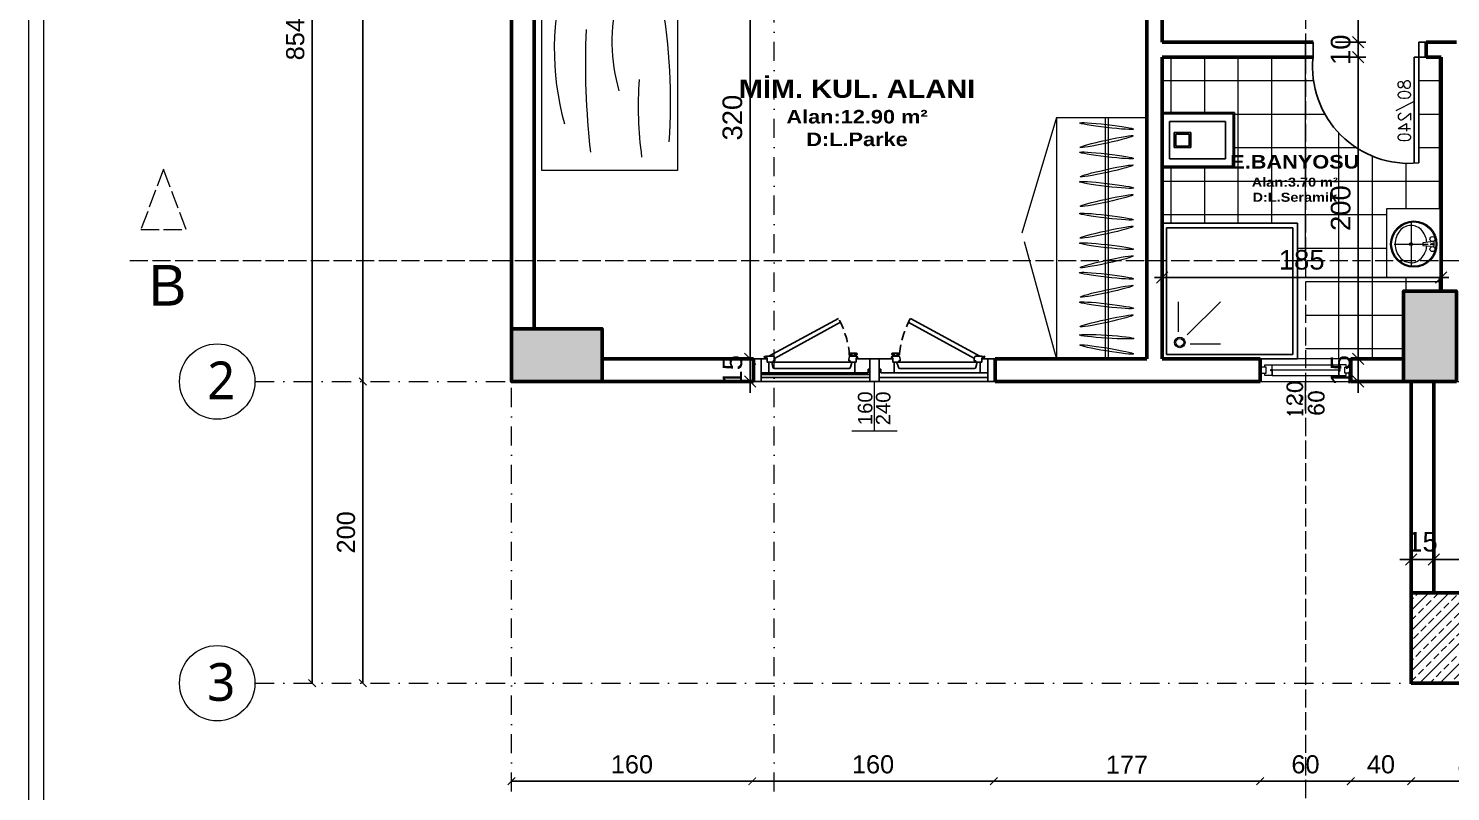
# Model space of a CAD drawing. Header units: millimetres. Extents: x 14753 to 45183, y 5640 to 19518.
# Drawn here: x 21468 to 22410, y 18220 to 18726 of the extents above; entities that cross this region are included whole.
import ezdxf

# ---------------------------------------------------------------- set-up
doc = ezdxf.new("R2010")
doc.units = ezdxf.units.MM
for name, pattern in [('ACAD_ISO02W100', [15, 12, -3]), ('DASHDOT', [25.4, 12.7, -6.35, 0, -6.35]), ('DASHED2', [0.375, 0.25, -0.125]), ('DOT', [0.25, 0, -0.25])]:
    doc.linetypes.add(name, pattern=pattern)
for name, color, linetype, lineweight in [('CERCEVE', 66, 'Continuous', 0), ('Duvar', 1, 'Continuous', 50), ('EŞYA TEFRİŞ', 53, 'Continuous', 13), ('GORUNUS_6_TWA', 69, 'Continuous', 9), ('k aks', 44, 'DASHDOT', 18), ('k dis olcu', 43, 'Continuous', 18), ('k ic olcu', 254, 'Continuous', 18), ('k pencere', 4, 'Continuous', 25), ('k tarama', 252, 'Continuous', 9), ('k ıslak mekan tarama', 252, 'Continuous', 9), ('kesiklii çizgi', 244, 'ACAD_ISO02W100', 5), ('Kolon', 30, 'Continuous', 50)]:
    doc.layers.add(name, color=color, linetype=linetype, lineweight=lineweight)
for name, color, linetype in [('doğrama', 140, 'Continuous'), ('kapı', 11, 'Continuous'), ('pencere', 2, 'Continuous'), ('Standart', 7, 'Continuous'), ('tefriş', 140, 'Continuous'), ('YAzı', 7, 'Continuous')]:
    doc.layers.add(name, color=color, linetype=linetype)
doc.styles.add('MtXpl_Segoe_UI', font='segoeui.ttf')
doc.styles.add('OLCU', font='romans.shx')
doc.styles.add('ROMANT', font='arial.ttf', dxfattribs={"width": 0.8, "height": 0.125})
doc.styles.get("Standard").update_dxf_attribs({"font": 'arial.ttf'})
doc.styles.add('TCOMPLEX', font='complex.shx')
doc.styles.add('Vaziyet Yazı', font='bgothm.ttf', dxfattribs={"height": 25})
doc.dimstyles.new('icolcu', dxfattribs={"dimtxt": 13, "dimasz": 7.5, "dimexe": 5, "dimexo": 5, "dimgap": 5, "dimtad": 1, "dimdec": 0, "dimtxsty": 'Standard', "dimblk": 'OBLIQUE', "dimcen": 2.5, "dimdle": 5, "dimclrd": 256, "dimclre": 256, "dimclrt": 256, "dimadec": 4, "dimazin": 0, "dimtfac": 1, "dimtdec": 0, "dimtix": 1, "dimtmove": 2, "dimatfit": 3, "dimldrblk": 'OBLIQUE', "dimfxl": 1, "dimarcsym": 0})
doc.dimstyles.new('icölcü', dxfattribs={"dimtxt": 12, "dimasz": 5, "dimexe": 1.25, "dimexo": 0.625, "dimgap": 5, "dimtad": 1, "dimdec": 0, "dimtxsty": 'Standard', "dimblk": 'ARCHTICK', "dimcen": -10, "dimse1": 1, "dimse2": 1, "dimadec": 0, "dimazin": 0, "dimtfac": 1, "dimtdec": 0, "dimtix": 1, "dimtmove": 0, "dimatfit": 3, "dimldrblk": 'ARCHTICK', "dimfxl": 1, "dimarcsym": 0})
pattern_1 = [(45, (-7754.55, -1210.899), (-6.73519209, 6.73519209), []), (45, (-7747.815, -1210.899), (-6.73519209, 6.73519209), [4.7625, -2.38125])]

# ---------------------------------------------------------------- blocks, each defined once
blk = doc.blocks.new('160-240 2')
at = {"layer": 'pencere', "lineweight": 25, "ltscale": 25}
for p, q in [((24989.05, 13487.42), (25035.12, 13512.57)), ((25128.87, 13487.42), (25082.8, 13512.57)), ((24992.74, 13486.02), (25036.56, 13509.94)), ((25125.18, 13486.02), (25081.37, 13509.94))]:
    blk.add_line(p, q, dxfattribs=at)
at = {"layer": 'pencere', "lineweight": 25}
for p, q in [((24987.89, 13485.66), (24983.89, 13485.66)), ((24986.39, 13486.42), (24987.89, 13486.42)), ((24987.32, 13487.28), (24986.89, 13486.43)), ((24986.89, 13486.42), (24986.89, 13486.43)), ((24987.89, 13486.42), (24986.89, 13486.42)), ((24988.89, 13487.42), (24987.54, 13487.42)), ((24987.89, 13486.42), (24987.89, 13483.42)), ((24987.89, 13483.42), (24988.89, 13483.42)), ((24988.89, 13487.42), (24992.19, 13487.42)), ((24988.89, 13483.42), (25045.9, 13483.42)), ((24988.89, 13483.42), (24988.89, 13476.42)), ((24990.89, 13483.42), (24991.7, 13480.18)), ((24991.89, 13484.42), (24991.89, 13483.42)), ((24992.89, 13484.42), (24991.89, 13484.42)), ((24992.44, 13487.23), (24992.89, 13485.42)), ((24992.89, 13485.42), (24992.89, 13484.42)), ((25042.35, 13487.23), (25041.9, 13485.42)), ((25041.9, 13485.42), (25041.9, 13484.42)), ((25041.9, 13484.42), (25042.9, 13484.42)), ((25042.4, 13489.17), (25042.4, 13488.67)), ((25042.59, 13487.42), (25045.9, 13487.42)), ((25047.15, 13489.42), (25042.65, 13489.42)), ((25042.65, 13488.42), (25044.15, 13488.42)), ((25042.9, 13484.42), (25042.9, 13483.42)), ((25044.04, 13483.41), (25043.1, 13480.15)), ((25044.4, 13488.17), (25044.4, 13487.42)), ((25045.4, 13487.42), (25045.4, 13488.17)), ((25045.65, 13488.42), (25047.15, 13488.42)), ((25045.9, 13487.42), (25047.24, 13487.42)), ((25045.9, 13476.42), (25045.9, 13483.42)), ((25045.9, 13483.42), (25046.9, 13483.42)), ((25046.9, 13483.42), (25046.9, 13486.42)), ((25046.9, 13486.42), (25047.9, 13486.42)), ((25046.9, 13486.42), (25047.9, 13486.42)), ((25062.03, 13485.66), (25046.9, 13485.66)), ((25047.4, 13488.67), (25047.4, 13489.17)), ((25047.47, 13487.28), (25047.9, 13486.43)), ((25047.9, 13486.42), (25047.9, 13486.43)), ((25055.9, 13485.66), (25071.03, 13485.66)), ((25070.46, 13487.28), (25070.03, 13486.43)), ((25070.03, 13486.42), (25070.03, 13486.43)), ((25071.03, 13486.42), (25070.03, 13486.42)), ((25071.03, 13486.42), (25070.03, 13486.42)), ((25070.53, 13488.67), (25070.53, 13489.17)), ((25072.03, 13487.42), (25070.68, 13487.42)), ((25070.78, 13489.42), (25075.28, 13489.42)), ((25072.28, 13488.42), (25070.78, 13488.42)), ((25071.03, 13483.42), (25071.03, 13486.42)), ((25072.03, 13483.42), (25071.03, 13483.42)), ((25075.33, 13487.42), (25072.03, 13487.42)), ((25129.03, 13483.42), (25072.03, 13483.42)), ((25072.03, 13476.42), (25072.03, 13483.42)), ((25072.53, 13487.42), (25072.53, 13488.17)), ((25073.53, 13488.17), (25073.53, 13487.42)), ((25075.28, 13488.42), (25073.78, 13488.42)), ((25073.89, 13483.41), (25074.82, 13480.15)), ((25076.03, 13484.42), (25075.03, 13484.42)), ((25075.03, 13484.42), (25075.03, 13483.42)), ((25075.53, 13489.17), (25075.53, 13488.67)), ((25075.57, 13487.23), (25076.03, 13485.42)), ((25076.03, 13485.42), (25076.03, 13484.42)), ((25125.49, 13487.23), (25125.03, 13485.42)), ((25125.03, 13485.42), (25125.03, 13484.42)), ((25125.03, 13484.42), (25126.03, 13484.42)), ((25129.03, 13487.42), (25125.73, 13487.42)), ((25126.03, 13484.42), (25126.03, 13483.42)), ((25127.03, 13483.42), (25126.22, 13480.18)), ((25129.03, 13487.42), (25130.38, 13487.42)), ((25129.03, 13483.42), (25129.03, 13476.42)), ((25130.03, 13483.42), (25129.03, 13483.42)), ((25131.53, 13486.42), (25130.03, 13486.42)), ((25130.03, 13486.42), (25130.03, 13483.42)), ((25130.03, 13486.42), (25131.03, 13486.42)), ((25130.03, 13485.66), (25134.03, 13485.66)), ((25130.6, 13487.28), (25131.03, 13486.43)), ((25131.03, 13486.42), (25131.03, 13486.43)), ((24988.89, 13476.42), (24983.89, 13476.42)), ((25055.95, 13475.42), (24983.89, 13475.42)), ((25045.9, 13476.42), (24988.89, 13476.42)), ((24992.67, 13479.42), (25042.14, 13479.42)), ((25054.82, 13476.42), (25045.9, 13476.42)), ((25054.82, 13478.92), (25055.92, 13478.93)), ((25054.82, 13478.92), (25054.82, 13476.42)), ((25055.93, 13480.16), (25055.92, 13480.16)), ((25062.03, 13478.92), (25063.11, 13478.92)), ((25063.11, 13478.92), (25063.11, 13476.42)), ((25063.11, 13476.42), (25072.03, 13476.42)), ((25072.03, 13476.42), (25129.03, 13476.42)), ((25125.25, 13479.42), (25075.78, 13479.42)), ((25129.03, 13476.42), (25134.03, 13476.42)), ((25055.94, 13473.42), (24983.89, 13473.42)), ((25061.95, 13470.66), (24983.89, 13470.66)), ((25055.97, 13470.66), (25134.03, 13470.66)), ((25062.07, 13473.42), (25134.03, 13473.42))]:
    blk.add_line(p, q, dxfattribs=at)
at = {"layer": 'pencere', "linetype": 'DOT', "lineweight": 25}
for p, q in [((24986.89, 13486.92), (24985.89, 13486.92)), ((24986.39, 13487.42), (24986.39, 13486.42)), ((25131.03, 13486.92), (25132.03, 13486.92)), ((25131.53, 13487.42), (25131.53, 13486.42))]:
    blk.add_line(p, q, dxfattribs=at)
at = {"layer": 'pencere', "lineweight": 20}
for p, q in [((25059.03, 13437.89), (25059.03, 13470.66)), ((25044.03, 13437.89), (25074.03, 13437.89))]:
    blk.add_line(p, q, dxfattribs=at)
at = {"layer": 'pencere', "lineweight": 25}
for points in [[(24978.89, 13485.66), (24983.89, 13485.66), (24983.89, 13470.66), (24978.89, 13470.66)], [(25062.03, 13485.66), (25055.9, 13485.66), (25055.97, 13470.66), (25062.1, 13470.66)], [(25139.03, 13485.66), (25134.03, 13485.66), (25134.03, 13470.66), (25139.03, 13470.66)]]:
    blk.add_lwpolyline(points, close=True, dxfattribs=at)
for centre in [(24986.39, 13486.92), (25131.53, 13486.92)]:
    blk.add_circle(centre, 0.5, dxfattribs=at)
at = {"layer": 'pencere', "linetype": 'DASHED2', "lineweight": 25, "ltscale": 25}
for centre, start, end in [((24981.51, 13483.31), 3.86149, 28.62806), ((25136.41, 13483.31), 151.37194, 176.13851)]:
    blk.add_arc(centre, 61.07, start, end, dxfattribs=at)
at = {"layer": 'pencere', "lineweight": 25}
for centre, radius, start, end in [((24987.54, 13487.17), 0.25, 90, 153.20392), ((24992.19, 13487.17), 0.25, 14.03624, 90), ((25042.59, 13487.17), 0.25, 90, 165.96376), ((25042.65, 13489.17), 0.25, 90, 180), ((25042.65, 13488.67), 0.25, 180, 270), ((25044.15, 13488.17), 0.25, 360, 90), ((25045.65, 13488.17), 0.25, 90, 180), ((25047.15, 13489.17), 0.25, 360, 90), ((25047.15, 13488.67), 0.25, 270, 360), ((25047.24, 13487.17), 0.25, 26.79608, 90), ((25070.68, 13487.17), 0.25, 90, 153.20392), ((25070.78, 13489.17), 0.25, 90, 180), ((25070.78, 13488.67), 0.25, 180, 270), ((25072.28, 13488.17), 0.25, 0, 90), ((25073.78, 13488.17), 0.25, 90, 180), ((25075.28, 13489.17), 0.25, 0, 90), ((25075.28, 13488.67), 0.25, 270, 0), ((25075.33, 13487.17), 0.25, 14.03624, 90), ((25125.73, 13487.17), 0.25, 90, 165.96376), ((25130.38, 13487.17), 0.25, 26.79608, 90), ((24992.67, 13480.42), 1, 194.03624, 270), ((25042.14, 13480.42), 1, 270, 344.04695), ((25075.78, 13480.42), 1, 195.95305, 270), ((25125.25, 13480.42), 1, 270, 345.96376)]:
    blk.add_arc(centre, radius, start, end, dxfattribs=at)
at = {"layer": 'pencere', "lineweight": 20, "style": 'ROMANT'}
for s, p in [('160', (25057.57, 13441.78)), ('240', (25069.53, 13441.68))]:
    blk.add_text(s, height=9.6, rotation=90, dxfattribs=at).set_placement(p)
blk = doc.blocks.new('yatak 190x90')
at = {"layer": 'EŞYA TEFRİŞ'}
for p, q in [((0, -190), (0, 0)), ((0, 0), (90, 0)), ((90, 0), (90, -190)), ((95, -192), (-5, -192)), ((-5, -192), (-5, -195)), ((95, -195), (-5, -195)), ((90, -190), (0, -190)), ((95, -192), (95, -195))]:
    blk.add_line(p, q, dxfattribs=at)
for centre, radius, start, end in [((-219.29, -42.27), 245.4, 355.79083, 7.83751), ((-473.53, -71.98), 534.64, 357.69213, 6.43503), ((401.38, -45.55), 396.72, 176.1493, 189.79828), ((-105.46, -80.56), 187.17, 343.54133, 15.3664), ((-71.07, -85.48), 114.65, 345.24205, 16.56878), ((23.27, -70.24), 57.11, 245.95007, 303.04948), ((96.39, -98.29), 99.36, 194.03256, 247.36813), ((151.62, -149.09), 102.02, 162.31719, 203.63996), ((61.95, -250.61), 101.07, 79.62539, 94.82117), ((5.22, -159.63), 0.81, 354.97604, 257.7791), ((29.47, -212.23), 57.52, 103.77674, 114.05422), ((61.31, -172.2), 25.41, 341.01357, 31.37446), ((47.69, -171.12), 43.97, 165.91706, 195.03884), ((5.47, -183.62), 1.11, 102.58609, 332.68271), ((45.97, -1.57), 186.79, 257.78737, 272.47958), ((69.33, -167.38), 20.59, 269.09752, 295.93881)]:
    blk.add_arc(centre, radius, start, end, dxfattribs=at)
blk = doc.blocks.new('dolap 180x65')
at = {"layer": 'EŞYA TEFRİŞ'}
for p, q in [((-5, 0), (-65, 0)), ((-65, -160), (-65, 0)), ((-32.5, 0), (-32.5, -160)), ((-30.5, 0), (-30.5, -160)), ((-5, 0), (-5, -160)), ((-65, -0.5), (-86.08, -77.67)), ((-65, -160), (-87.82, -83.32)), ((-65, -160), (-5, -160))]:
    blk.add_line(p, q, dxfattribs=at)
at = {"layer": 'EŞYA TEFRİŞ', "extrusion": (0, 0, -1)}
for centre, major_axis in [((-31.81, -6.28), (17.79, 2.96)), ((-31.71, -14.76), (17.99, 1.15)), ((-31.68, -25.25), (17.62, -3.85)), ((-31.82, -35.59), (17.91, 2.05)), ((-31.68, -44.84), (17.62, -3.85)), ((-31.82, -55.18), (17.91, 2.05)), ((-31.68, -64.44), (17.62, -3.85)), ((-31.82, -74.78), (17.91, 2.05)), ((-31.68, -84.03), (17.62, -3.85)), ((-31.82, -94.37), (17.91, 2.05)), ((-31.68, -105.05), (17.62, -3.85)), ((-31.82, -115.39), (17.91, 2.05)), ((-31.68, -124.64), (17.62, -3.85)), ((-31.82, -134.98), (17.91, 2.05)), ((-31.68, -144.12), (17.62, -3.85)), ((-31.82, -154.45), (17.91, 2.05))]:
    blk.add_ellipse(centre, major_axis=major_axis, ratio=0.056377, dxfattribs=at)
blk = doc.blocks.new('klozet gömme')
at = {"layer": 'tefriş'}
for p, q in [((19944.26, 5886.89), (19992.26, 5886.89)), ((19992.26, 5886.89), (19944.26, 5886.89)), ((19944.26, 5886.89), (19944.26, 5850.13)), ((19944.26, 5885.89), (19991.26, 5885.89)), ((19949.26, 5856.13), (19949.26, 5880.89)), ((19949.26, 5880.89), (19986.26, 5880.89)), ((19986.26, 5880.89), (19986.26, 5856.13)), ((19991.26, 5885.89), (19991.26, 5851.13)), ((19992.26, 5886.89), (19992.26, 5850.13)), ((19992.26, 5850.13), (19992.26, 5886.89)), ((19963.26, 5873.51), (19952.26, 5873.51)), ((19952.26, 5873.51), (19952.26, 5863.51)), ((19962.26, 5872.51), (19953.26, 5872.51)), ((19953.26, 5872.51), (19953.26, 5864.51)), ((19962.26, 5864.51), (19962.26, 5872.51)), ((19963.26, 5863.51), (19963.26, 5873.51)), ((19952.26, 5863.51), (19963.26, 5863.51)), ((19953.26, 5864.51), (19962.26, 5864.51)), ((19991.26, 5851.13), (19944.26, 5851.13)), ((19986.26, 5856.13), (19949.26, 5856.13)), ((19992.26, 5850.13), (19944.26, 5850.13)), ((19944.26, 5850.13), (19992.26, 5850.13))]:
    blk.add_line(p, q, dxfattribs=at)
blk = doc.blocks.new('lavabo 2')
at = {"layer": 'tefriş', "lineweight": 13}
for p, q in [((4054.38, 1972.62), (4054.38, 2018.37)), ((4054.38, 2018.37), (4090.38, 2018.37)), ((4055.38, 1972.62), (4055.38, 2018.37)), ((4090.38, 2018.37), (4090.38, 1972.62)), ((4074.38, 1982.26), (4074.38, 2010.26)), ((4074.38, 2008.86), (4074.38, 2010.26)), ((4078.42, 2007.75), (4074.48, 2008.66)), ((4059.31, 1994.31), (4059.31, 1998.21)), ((4061.18, 1998.01), (4061.18, 1998.21)), ((4066.58, 1997.19), (4061.48, 1997.68)), ((4061.71, 1996.26), (4060.38, 1996.26)), ((4061.18, 1994.31), (4061.18, 1994.51)), ((4061.48, 1994.85), (4066.58, 1995.33)), ((4085.71, 1996.26), (4063.04, 1996.26)), ((4066.58, 1995.33), (4066.58, 1997.19)), ((4074.38, 1982.99), (4074.38, 1984.26)), ((4090.38, 1972.62), (4054.38, 1972.62))]:
    blk.add_line(p, q, dxfattribs=at)
for centre, radius in [((4072.64, 1996.26), 15.33), ((4072.64, 1996.26), 14.67), ((4060.24, 1999.59), 1.67), ((4060.24, 1992.93), 1.67), ((4060.24, 1996.26), 0.533), ((4074.38, 1996.26), 1)]:
    blk.add_circle(centre, radius, dxfattribs=at)
for centre, radius, start, end in [((4075.28, 1998.02), 10.83, 115.99472, 139.65335), ((4074.48, 1999.67), 8.99, 90, 115.99472), ((4073.67, 1998.02), 10.83, 40.34665, 64.00528), ((4061.51, 1998.01), 0.333, 180, 264.60905), ((4078.5, 1996.26), 14.56, 160.61513, 175.36226), ((4076.53, 1996.95), 12.47, 139.65335, 160.61513), ((4072.42, 1996.95), 12.47, 19.38487, 40.34665), ((4070.45, 1996.26), 14.56, 360, 19.38487), ((4061.51, 1994.51), 0.333, 95.39095, 180), ((4078.5, 1996.26), 14.56, 184.63774, 199.38487), ((4076.53, 1995.57), 12.47, 199.38487, 220.34665), ((4072.42, 1995.57), 12.47, 319.65335, 340.61513), ((4070.45, 1996.26), 14.56, 340.61513, 360), ((4075.28, 1994.5), 10.83, 220.34665, 244.00528), ((4074.48, 1992.86), 8.99, 244.00528, 270), ((4074.48, 1992.86), 8.99, 270, 295.99472), ((4073.67, 1994.5), 10.83, 295.99472, 319.65335)]:
    blk.add_arc(centre, radius, start, end, dxfattribs=at)
blk = doc.blocks.new('KASA-2')
for p, q in [((-0.5, -0.5), (-0.5, 0.5)), ((-0.5, 0.5), (0.5, 0.5)), ((0.5, 0.5), (0.5, -0.5)), ((0.5, -0.5), (-0.5, -0.5))]:
    blk.add_line(p, q)
blk = doc.blocks.new('80 lık kapı 2')
at = {"layer": 'kapı'}
for p, q in [((4385.24, 2276.43), (4393.19, 2276.43)), ((4390.24, 2276.43), (4393.19, 2276.43)), ((4390.24, 2276.43), (4390.24, 2206.43)), ((4393.19, 2276.43), (4393.19, 2206.48))]:
    blk.add_line(p, q, dxfattribs=at)
blk.add_arc((4396.56, 2270.11), 64, 264.33547, 5.66453, dxfattribs=at)
at = {"layer": 'kapı', "xscale": 5, "yscale": 10, "zscale": 5, "rotation": 180}
for p in [(4387.74, 2281.43), (4462.74, 2281.43)]:
    blk.add_blockref('KASA-2', p, dxfattribs=at)
at = {"layer": 'kapı', "style": 'OLCU'}
blk.add_text('80/240', height=8, rotation=270, dxfattribs=at).set_placement((4395.74, 2261.77))
blk = doc.blocks.new('küvet')
at = {"layer": 'tefriş'}
for p, q in [((4114.65, 2070.49), (4114.65, 2160.49)), ((4114.65, 2160.49), (4204.38, 2160.49)), ((4204.38, 2160.49), (4204.38, 2070.49)), ((4117.65, 2073.49), (4117.65, 2157.49)), ((4117.65, 2157.49), (4201.38, 2157.49)), ((4201.38, 2157.49), (4201.38, 2073.49)), ((4201.38, 2073.49), (4117.65, 2073.49)), ((4204.38, 2070.49), (4114.65, 2070.49))]:
    blk.add_line(p, q, dxfattribs=at)
at = {"layer": 'tefriş', "lineweight": 13}
for p, q in [((4165.7, 2150.61), (4185.7, 2150.61)), ((4187.7, 2144.61), (4165.7, 2122.61)), ((4193.7, 2122.61), (4193.7, 2142.61))]:
    blk.add_line(p, q, dxfattribs=at)
for radius in [3.5, 2.6]:
    blk.add_circle((4192.65, 2149.56), radius, dxfattribs=at)
blk = doc.blocks.new('KESİT')
at = {"layer": 'kesiklii çizgi', "color": 3}
for p, q in [((381060, 4552610), (381060, 4551290)), ((380303.46, 4551890), (380288.46, 4551850)), ((380318.46, 4551850), (380303.46, 4551890)), ((380281.07, 4551829.46), (381920, 4551829.46))]:
    blk.add_line(p, q, dxfattribs=at)
blk.add_lwpolyline([(380288.46, 4551850), (380318.46, 4551850)], dxfattribs=at)
blk.add_text('B', height=27, dxfattribs=at).set_placement((380293.46, 4551799.5))
blk = doc.blocks.new('AKS-KOLON')
at = {"layer": 'k tarama'}
h = blk.add_hatch(dxfattribs=at)
h.set_pattern_fill('ANSI33', color=256, scale=1.5)
h.set_pattern_definition(pattern_1)
h.paths.add_polyline_path([(376943.55, 4551394.22), (376918.55, 4551394.22), (376918.55, 4551205.22), (376943.55, 4551205.22)])
h.paths.add_polyline_path([(376516.55, 4551394.22), (376491.55, 4551394.22), (376491.55, 4551205.22), (376516.55, 4551205.22)])
h.paths.add_polyline_path([(376352.55, 4551394.22), (376317.55, 4551394.22), (376317.55, 4551334.22), (376352.55, 4551334.22)])
h.paths.add_polyline_path([(376377.55, 4550775.22), (376317.55, 4550775.22), (376317.55, 4550740.22), (376377.55, 4550740.22)])
h.paths.add_polyline_path([(376943.55, 4550800.22), (376908.55, 4550800.22), (376908.55, 4550740.22), (376943.55, 4550740.22)])
h.paths.add_polyline_path([(377393.55, 4550800.22), (377358.55, 4550800.22), (377358.55, 4550740.22), (377393.55, 4550740.22)])
h = blk.add_hatch(dxfattribs=at)
h.set_pattern_fill('ANSI33', color=256, scale=1.5)
h.set_pattern_definition(pattern_1)
h.paths.add_polyline_path([(376948.55, 4550600.22), (376913.55, 4550600.22), (376913.55, 4550540.22), (376948.55, 4550540.22)])
h.paths.add_polyline_path([(377393.55, 4550600.22), (377358.55, 4550600.22), (377358.55, 4550540.22), (377393.55, 4550540.22)])
at = {"layer": 'k aks'}
for p, q in [((376317.55, 4550391.82), (376317.55, 4551524.22)), ((376491.55, 4550391.82), (376491.55, 4551524.22)), ((376147.55, 4550740.22), (377609.55, 4550740.22)), ((376147.55, 4550540.22), (377609.55, 4550540.22))]:
    blk.add_line(p, q, dxfattribs=at)
at = {"layer": 'k aks', "linetype": 'Continuous'}
for centre in [(376122.55, 4550740.22), (376122.55, 4550540.22)]:
    blk.add_circle(centre, 25, dxfattribs=at)
at = {"layer": 'Kolon'}
for points in [[(376943.55, 4550740.22), (376943.55, 4550800.22), (376908.55, 4550800.22), (376908.55, 4550740.22), (376943.55, 4550740.22)], [(376317.55, 4550775.22), (376317.55, 4550740.22), (376377.55, 4550740.22), (376377.55, 4550775.22), (376317.55, 4550775.22)], [(376913.55, 4550540.22), (376948.55, 4550540.22), (376948.55, 4550600.22), (376913.55, 4550600.22), (376913.55, 4550540.22)]]:
    blk.add_lwpolyline(points, dxfattribs=at)
at = {"layer": 'k aks', "style": 'MtXpl_Segoe_UI'}
for s, p in [('2', (376115.88, 4550728.54)), ('3', (376115.88, 4550528.54))]:
    blk.add_text(s, height=25, dxfattribs=at).set_placement(p)
blk = doc.blocks.new('60-120')
at = {"layer": 'GORUNUS_6_TWA', "color": 2, "linetype": 'Continuous', "ltscale": 0.02}
for p, q in [((374289.58, 4546016.34), (374289.58, 4545997.16)), ((374266.58, 4545989.66), (374312.58, 4545989.66)), ((374311.58, 4545993.16), (374267.58, 4545993.16)), ((374311.58, 4545986.16), (374267.58, 4545986.16))]:
    blk.add_line(p, q, dxfattribs=at)
blk.add_lwpolyline([(374319.58, 4545997.16), (374259.58, 4545997.16), (374259.58, 4545982.16), (374319.58, 4545982.16)], close=True, dxfattribs=at)
for points in [[(374259.58, 4545991.66), (374263.58, 4545991.66), (374263.58, 4545987.66), (374259.58, 4545987.66), (374259.58, 4545991.66)], [(374267.58, 4545993.16), (374262.58, 4545993.16), (374262.58, 4545991.66)], [(374262.58, 4545987.66), (374262.58, 4545986.16), (374267.58, 4545986.16), (374267.58, 4545986.16)], [(374267.58, 4545990.16), (374267.58, 4545993.16), (374267.58, 4545993.16), (374267.58, 4545990.16), (374266.58, 4545990.16), (374266.58, 4545989.16), (374267.58, 4545989.16), (374267.58, 4545986.16)], [(374311.58, 4545993.16), (374316.58, 4545993.16), (374316.58, 4545991.66)], [(374311.58, 4545990.16), (374311.58, 4545993.16), (374311.58, 4545993.16), (374311.58, 4545990.16), (374312.58, 4545990.16), (374312.58, 4545989.16), (374311.58, 4545989.16), (374311.58, 4545986.16)], [(374316.58, 4545987.66), (374316.58, 4545986.16), (374311.58, 4545986.16), (374311.58, 4545986.16)], [(374319.58, 4545991.66), (374315.58, 4545991.66), (374315.58, 4545987.66), (374319.58, 4545987.66), (374319.58, 4545991.66)]]:
    blk.add_lwpolyline(points, dxfattribs=at)
at = {"layer": 'GORUNUS_6_TWA', "color": 2, "linetype": 'Continuous', "ltscale": 0.02, "style": 'TCOMPLEX'}
for s, p in [('60', (374277.47, 4546019.94)), ('120', (374291.65, 4546022.08))]:
    blk.add_text(s, height=10, rotation=270, dxfattribs=at).set_placement(p)
blk = doc.blocks.new('_ArchTick')
at = {"color": 0, "linetype": 'ByBlock', "const_width": 0.15}
blk.add_lwpolyline([(-0.5, -0.5), (0.5, 0.5)], dxfattribs=at)
blk = doc.blocks.new('*D141')
at = {"layer": 'Defpoints', "color": 0, "transparency": 16777216}
for p in [(21655.84, 19145.61), (21655.84, 18291.61), (21655.84, 18291.61)]:
    blk.add_point(p, dxfattribs=at)
at = {"layer": 'k dis olcu', "color": 0, "lineweight": -2, "transparency": 16777216}
blk.add_line((21655.84, 19145.61), (21655.84, 18291.61), dxfattribs=at)
at = {"layer": 'k dis olcu', "color": 0, "lineweight": -2, "transparency": 16777216, "xscale": 5, "yscale": 5, "zscale": 5}
for p, rotation in [((21655.84, 19145.61), 90), ((21655.84, 18291.61), 270)]:
    blk.add_blockref('_ArchTick', p, dxfattribs=dict(at, rotation=rotation))
at = {"layer": 'k dis olcu', "color": 0, "transparency": 16777216, "insert": (21644.71, 18718.61), "char_height": 12, "attachment_point": 5, "rotation": 90}
blk.add_mtext('854', dxfattribs=at)
blk = doc.blocks.new('*D142')
at = {"layer": 'Defpoints', "color": 0, "transparency": 16777216}
for p in [(21689.46, 18491.61), (21689.46, 18491.61), (21689.46, 18291.61)]:
    blk.add_point(p, dxfattribs=at)
at = {"layer": 'k dis olcu', "color": 0, "lineweight": -2, "transparency": 16777216}
blk.add_line((21689.46, 18291.61), (21689.46, 18491.61), dxfattribs=at)
at = {"layer": 'k dis olcu', "color": 0, "lineweight": -2, "transparency": 16777216, "xscale": 5, "yscale": 5, "zscale": 5}
for p, rotation in [((21689.46, 18491.61), 90), ((21689.46, 18291.61), 270)]:
    blk.add_blockref('_ArchTick', p, dxfattribs=dict(at, rotation=rotation))
at = {"layer": 'k dis olcu', "color": 0, "transparency": 16777216, "insert": (21678.33, 18391.61), "char_height": 12, "attachment_point": 5, "rotation": 90}
blk.add_mtext('200', dxfattribs=at)
blk = doc.blocks.new('*D143')
at = {"layer": 'Defpoints', "color": 0, "transparency": 16777216}
for p in [(21689.46, 19145.61), (21689.46, 19145.61), (21689.46, 18491.61)]:
    blk.add_point(p, dxfattribs=at)
at = {"layer": 'k dis olcu', "color": 0, "lineweight": -2, "transparency": 16777216}
blk.add_line((21689.46, 18491.61), (21689.46, 19145.61), dxfattribs=at)
at = {"layer": 'k dis olcu', "color": 0, "lineweight": -2, "transparency": 16777216, "xscale": 5, "yscale": 5, "zscale": 5}
for p, rotation in [((21689.46, 19145.61), 90), ((21689.46, 18491.61), 270)]:
    blk.add_blockref('_ArchTick', p, dxfattribs=dict(at, rotation=rotation))
at = {"layer": 'k dis olcu', "color": 0, "transparency": 16777216, "insert": (21678.33, 18818.61), "char_height": 12, "attachment_point": 5, "rotation": 90}
blk.add_mtext('654', dxfattribs=at)
blk = doc.blocks.new('*D148')
at = {"layer": 'Defpoints', "color": 0, "transparency": 16777216}
for p in [(21787.97, 18491.61), (21947.47, 18491.61), (21947.47, 18226.61)]:
    blk.add_point(p, dxfattribs=at)
at = {"layer": 'k dis olcu', "color": 0, "lineweight": -2, "transparency": 16777216}
blk.add_line((21787.97, 18226.61), (21947.47, 18226.61), dxfattribs=at)
at = {"layer": 'k dis olcu', "color": 0, "lineweight": -2, "transparency": 16777216, "xscale": 5, "yscale": 5, "zscale": 5, "rotation": 180}
blk.add_blockref('_ArchTick', (21787.97, 18226.61), dxfattribs=at)
at = {"layer": 'k dis olcu', "color": 0, "lineweight": -2, "transparency": 16777216, "xscale": 5, "yscale": 5, "zscale": 5}
blk.add_blockref('_ArchTick', (21947.47, 18226.61), dxfattribs=at)
at = {"layer": 'k dis olcu', "color": 0, "transparency": 16777216, "insert": (21867.72, 18237.74), "char_height": 12, "attachment_point": 5}
blk.add_mtext('160', dxfattribs=at)
blk = doc.blocks.new('*D149')
at = {"layer": 'Defpoints', "color": 0, "transparency": 16777216}
for p in [(21947.47, 18491.61), (22107.47, 18491.61), (22107.47, 18226.61)]:
    blk.add_point(p, dxfattribs=at)
at = {"layer": 'k dis olcu', "color": 0, "lineweight": -2, "transparency": 16777216}
blk.add_line((21947.47, 18226.61), (22107.47, 18226.61), dxfattribs=at)
at = {"layer": 'k dis olcu', "color": 0, "lineweight": -2, "transparency": 16777216, "xscale": 5, "yscale": 5, "zscale": 5, "rotation": 180}
blk.add_blockref('_ArchTick', (21947.47, 18226.61), dxfattribs=at)
at = {"layer": 'k dis olcu', "color": 0, "lineweight": -2, "transparency": 16777216, "xscale": 5, "yscale": 5, "zscale": 5}
blk.add_blockref('_ArchTick', (22107.47, 18226.61), dxfattribs=at)
at = {"layer": 'k dis olcu', "color": 0, "transparency": 16777216, "insert": (22027.47, 18237.74), "char_height": 12, "attachment_point": 5}
blk.add_mtext('160', dxfattribs=at)
blk = doc.blocks.new('*D150')
at = {"layer": 'Defpoints', "color": 0, "transparency": 16777216}
for p in [(22107.47, 18491.61), (22283.97, 18491.61), (22283.97, 18226.61)]:
    blk.add_point(p, dxfattribs=at)
at = {"layer": 'k dis olcu', "color": 0, "lineweight": -2, "transparency": 16777216}
blk.add_line((22107.47, 18226.61), (22283.97, 18226.61), dxfattribs=at)
at = {"layer": 'k dis olcu', "color": 0, "lineweight": -2, "transparency": 16777216, "xscale": 5, "yscale": 5, "zscale": 5, "rotation": 180}
blk.add_blockref('_ArchTick', (22107.47, 18226.61), dxfattribs=at)
at = {"layer": 'k dis olcu', "color": 0, "lineweight": -2, "transparency": 16777216, "xscale": 5, "yscale": 5, "zscale": 5}
blk.add_blockref('_ArchTick', (22283.97, 18226.61), dxfattribs=at)
at = {"layer": 'k dis olcu', "color": 0, "transparency": 16777216, "insert": (22195.72, 18237.64), "char_height": 12, "attachment_point": 5}
blk.add_mtext('177', dxfattribs=at)
blk = doc.blocks.new('*D151')
at = {"layer": 'Defpoints', "color": 0, "transparency": 16777216}
for p in [(22383.97, 18291.61), (22463.97, 18291.61), (22463.97, 18226.61)]:
    blk.add_point(p, dxfattribs=at)
at = {"layer": 'k dis olcu', "color": 0, "lineweight": -2, "transparency": 16777216}
blk.add_line((22383.97, 18226.61), (22463.97, 18226.61), dxfattribs=at)
at = {"layer": 'k dis olcu', "color": 0, "lineweight": -2, "transparency": 16777216, "xscale": 5, "yscale": 5, "zscale": 5, "rotation": 180}
blk.add_blockref('_ArchTick', (22383.97, 18226.61), dxfattribs=at)
at = {"layer": 'k dis olcu', "color": 0, "lineweight": -2, "transparency": 16777216, "xscale": 5, "yscale": 5, "zscale": 5}
blk.add_blockref('_ArchTick', (22463.97, 18226.61), dxfattribs=at)
at = {"layer": 'k dis olcu', "color": 0, "transparency": 16777216, "insert": (22423.97, 18237.74), "char_height": 12, "attachment_point": 5}
blk.add_mtext('80', dxfattribs=at)
blk = doc.blocks.new('*D160')
at = {"layer": 'Defpoints', "color": 0, "transparency": 16777216}
for p in [(22283.97, 18491.61), (22343.97, 18491.61), (22343.97, 18226.61)]:
    blk.add_point(p, dxfattribs=at)
at = {"layer": 'k dis olcu', "color": 0, "lineweight": -2, "transparency": 16777216}
blk.add_line((22283.97, 18226.61), (22343.97, 18226.61), dxfattribs=at)
at = {"layer": 'k dis olcu', "color": 0, "lineweight": -2, "transparency": 16777216, "xscale": 5, "yscale": 5, "zscale": 5, "rotation": 180}
blk.add_blockref('_ArchTick', (22283.97, 18226.61), dxfattribs=at)
at = {"layer": 'k dis olcu', "color": 0, "lineweight": -2, "transparency": 16777216, "xscale": 5, "yscale": 5, "zscale": 5}
blk.add_blockref('_ArchTick', (22343.97, 18226.61), dxfattribs=at)
at = {"layer": 'k dis olcu', "color": 0, "transparency": 16777216, "insert": (22313.97, 18237.74), "char_height": 12, "attachment_point": 5}
blk.add_mtext('60', dxfattribs=at)
blk = doc.blocks.new('*D161')
at = {"layer": 'Defpoints', "color": 0, "transparency": 16777216}
for p in [(22343.97, 18491.61), (22383.97, 18291.61), (22383.97, 18226.61)]:
    blk.add_point(p, dxfattribs=at)
at = {"layer": 'k dis olcu', "color": 0, "lineweight": -2, "transparency": 16777216}
blk.add_line((22343.97, 18226.61), (22383.97, 18226.61), dxfattribs=at)
at = {"layer": 'k dis olcu', "color": 0, "lineweight": -2, "transparency": 16777216, "xscale": 5, "yscale": 5, "zscale": 5, "rotation": 180}
blk.add_blockref('_ArchTick', (22343.97, 18226.61), dxfattribs=at)
at = {"layer": 'k dis olcu', "color": 0, "lineweight": -2, "transparency": 16777216, "xscale": 5, "yscale": 5, "zscale": 5}
blk.add_blockref('_ArchTick', (22383.97, 18226.61), dxfattribs=at)
at = {"layer": 'k dis olcu', "color": 0, "transparency": 16777216, "insert": (22363.97, 18237.74), "char_height": 12, "attachment_point": 5}
blk.add_mtext('40', dxfattribs=at)
blk = doc.blocks.new('_Oblique')
at = {"color": 0, "linetype": 'ByBlock', "lineweight": -2}
blk.add_line((-0.5, -0.5), (0.5, 0.5), dxfattribs=at)
blk = doc.blocks.new('*D334')
at = {"layer": 'Defpoints', "color": 0, "transparency": 16777216}
for p in [(21945.97, 18826.61), (21945.97, 18506.61), (21945.97, 18506.61)]:
    blk.add_point(p, dxfattribs=at)
at = {"layer": 'k ic olcu', "lineweight": -2, "transparency": 16777216}
for p, q in [((21945.97, 18831.61), (21945.97, 18501.61)), ((21950.97, 18826.61), (21950.97, 18826.61)), ((21950.97, 18506.61), (21950.97, 18506.61))]:
    blk.add_line(p, q, dxfattribs=at)
at = {"layer": 'k ic olcu', "lineweight": -2, "transparency": 16777216, "xscale": 7.5, "yscale": 7.5, "zscale": 7.5}
for p, rotation in [((21945.97, 18826.61), 90), ((21945.97, 18506.61), 270)]:
    blk.add_blockref('_Oblique', p, dxfattribs=dict(at, rotation=rotation))
at = {"layer": 'k ic olcu', "transparency": 16777216, "insert": (21934.33, 18666.61), "char_height": 13, "attachment_point": 5, "rotation": 90}
blk.add_mtext('320', dxfattribs=at)
blk = doc.blocks.new('*D335')
at = {"layer": 'Defpoints', "color": 0, "transparency": 16777216}
for p in [(21945.97, 18506.61), (21945.97, 18491.61), (21945.97, 18491.61)]:
    blk.add_point(p, dxfattribs=at)
at = {"layer": 'k ic olcu', "lineweight": -2, "transparency": 16777216}
for p, q in [((21945.97, 18506.61), (21945.97, 18514.11)), ((21945.97, 18506.61), (21945.97, 18491.61)), ((21950.97, 18506.61), (21950.97, 18506.61)), ((21945.97, 18491.61), (21945.97, 18484.11)), ((21950.97, 18491.61), (21950.97, 18491.61))]:
    blk.add_line(p, q, dxfattribs=at)
at = {"layer": 'k ic olcu', "lineweight": -2, "transparency": 16777216, "xscale": 7.5, "yscale": 7.5, "zscale": 7.5}
for p, rotation in [((21945.97, 18506.61), 270), ((21945.97, 18491.61), 90)]:
    blk.add_blockref('_Oblique', p, dxfattribs=dict(at, rotation=rotation))
at = {"layer": 'k ic olcu', "transparency": 16777216, "insert": (21934.33, 18499.11), "char_height": 13, "attachment_point": 5, "rotation": 90}
blk.add_mtext('15', dxfattribs=at)
blk = doc.blocks.new('*D277')
at = {"layer": 'Defpoints', "color": 0, "transparency": 16777216}
for p in [(22348.97, 18826.61), (22328.97, 18716.61), (22348.97, 18716.61)]:
    blk.add_point(p, dxfattribs=at)
at = {"layer": 'k ic olcu', "lineweight": -2, "transparency": 16777216}
for p, q in [((22348.97, 18831.61), (22348.97, 18711.61)), ((22353.97, 18826.61), (22353.97, 18826.61)), ((22333.97, 18716.61), (22353.97, 18716.61))]:
    blk.add_line(p, q, dxfattribs=at)
at = {"layer": 'k ic olcu', "lineweight": -2, "transparency": 16777216, "xscale": 7.5, "yscale": 7.5, "zscale": 7.5}
for p, rotation in [((22348.97, 18826.61), 90), ((22348.97, 18716.61), 270)]:
    blk.add_blockref('_Oblique', p, dxfattribs=dict(at, rotation=rotation))
at = {"layer": 'k ic olcu', "transparency": 16777216, "insert": (22337.33, 18771.61), "char_height": 13, "attachment_point": 5, "rotation": 90}
blk.add_mtext('110', dxfattribs=at)
blk = doc.blocks.new('*D278')
at = {"layer": 'Defpoints', "color": 0, "transparency": 16777216}
for p in [(22328.97, 18716.61), (22328.97, 18706.61), (22348.97, 18706.61)]:
    blk.add_point(p, dxfattribs=at)
at = {"layer": 'k ic olcu', "lineweight": -2, "transparency": 16777216}
for p, q in [((22348.97, 18716.61), (22348.97, 18724.11)), ((22333.97, 18716.61), (22353.97, 18716.61)), ((22348.97, 18716.61), (22348.97, 18706.61)), ((22333.97, 18706.61), (22353.97, 18706.61)), ((22348.97, 18706.61), (22348.97, 18699.11))]:
    blk.add_line(p, q, dxfattribs=at)
at = {"layer": 'k ic olcu', "lineweight": -2, "transparency": 16777216, "xscale": 7.5, "yscale": 7.5, "zscale": 7.5}
for p, rotation in [((22348.97, 18716.61), 270), ((22348.97, 18706.61), 90)]:
    blk.add_blockref('_Oblique', p, dxfattribs=dict(at, rotation=rotation))
at = {"layer": 'k ic olcu', "transparency": 16777216, "insert": (22337.33, 18711.61), "char_height": 13, "attachment_point": 5, "rotation": 90}
blk.add_mtext('10', dxfattribs=at)
blk = doc.blocks.new('*D279')
at = {"layer": 'Defpoints', "color": 0, "transparency": 16777216}
for p in [(22328.97, 18706.61), (22348.97, 18506.61), (22348.97, 18506.61)]:
    blk.add_point(p, dxfattribs=at)
at = {"layer": 'k ic olcu', "lineweight": -2, "transparency": 16777216}
for p, q in [((22333.97, 18706.61), (22353.97, 18706.61)), ((22348.97, 18711.61), (22348.97, 18501.61)), ((22353.97, 18506.61), (22353.97, 18506.61))]:
    blk.add_line(p, q, dxfattribs=at)
at = {"layer": 'k ic olcu', "lineweight": -2, "transparency": 16777216, "xscale": 7.5, "yscale": 7.5, "zscale": 7.5}
for p, rotation in [((22348.97, 18706.61), 90), ((22348.97, 18506.61), 270)]:
    blk.add_blockref('_Oblique', p, dxfattribs=dict(at, rotation=rotation))
at = {"layer": 'k ic olcu', "transparency": 16777216, "insert": (22337.33, 18606.61), "char_height": 13, "attachment_point": 5, "rotation": 90}
blk.add_mtext('200', dxfattribs=at)
blk = doc.blocks.new('*D280')
at = {"layer": 'Defpoints', "color": 0, "transparency": 16777216}
for p in [(22348.97, 18506.61), (22348.97, 18491.61), (22348.97, 18491.61)]:
    blk.add_point(p, dxfattribs=at)
at = {"layer": 'k ic olcu', "lineweight": -2, "transparency": 16777216}
for p, q in [((22348.97, 18506.61), (22348.97, 18514.11)), ((22348.97, 18506.61), (22348.97, 18491.61)), ((22353.97, 18506.61), (22353.97, 18506.61)), ((22348.97, 18491.61), (22348.97, 18484.11)), ((22353.97, 18491.61), (22353.97, 18491.61))]:
    blk.add_line(p, q, dxfattribs=at)
at = {"layer": 'k ic olcu', "lineweight": -2, "transparency": 16777216, "xscale": 7.5, "yscale": 7.5, "zscale": 7.5}
for p, rotation in [((22348.97, 18506.61), 270), ((22348.97, 18491.61), 90)]:
    blk.add_blockref('_Oblique', p, dxfattribs=dict(at, rotation=rotation))
at = {"layer": 'k ic olcu', "transparency": 16777216, "insert": (22337.33, 18499.11), "char_height": 13, "attachment_point": 5, "rotation": 90}
blk.add_mtext('15', dxfattribs=at)
blk = doc.blocks.new('*D286')
at = {"layer": 'Defpoints', "color": 0, "transparency": 16777216}
for p in [(22383.97, 18373.71), (22398.97, 18373.71), (22398.97, 18373.71)]:
    blk.add_point(p, dxfattribs=at)
at = {"layer": 'k ic olcu', "lineweight": -2, "transparency": 16777216}
for p, q in [((22383.97, 18373.71), (22376.47, 18373.71)), ((22383.97, 18373.71), (22398.97, 18373.71)), ((22398.97, 18373.71), (22406.47, 18373.71))]:
    blk.add_line(p, q, dxfattribs=at)
at = {"layer": 'k ic olcu', "lineweight": -2, "transparency": 16777216, "xscale": 7.5, "yscale": 7.5, "zscale": 7.5}
blk.add_blockref('_Oblique', (22383.97, 18373.71), dxfattribs=at)
at = {"layer": 'k ic olcu', "lineweight": -2, "transparency": 16777216, "xscale": 7.5, "yscale": 7.5, "zscale": 7.5, "rotation": 180}
blk.add_blockref('_Oblique', (22398.97, 18373.71), dxfattribs=at)
at = {"layer": 'k ic olcu', "transparency": 16777216, "insert": (22391.47, 18385.34), "char_height": 13, "attachment_point": 5}
blk.add_mtext('15', dxfattribs=at)
blk = doc.blocks.new('*D287')
at = {"layer": 'Defpoints', "color": 0, "transparency": 16777216}
for p in [(22398.97, 18373.71), (22848.97, 18373.71), (22848.97, 18373.71)]:
    blk.add_point(p, dxfattribs=at)
at = {"layer": 'k ic olcu', "lineweight": -2, "transparency": 16777216}
blk.add_line((22393.97, 18373.71), (22853.97, 18373.71), dxfattribs=at)
at = {"layer": 'k ic olcu', "lineweight": -2, "transparency": 16777216, "xscale": 7.5, "yscale": 7.5, "zscale": 7.5, "rotation": 180}
blk.add_blockref('_Oblique', (22398.97, 18373.71), dxfattribs=at)
at = {"layer": 'k ic olcu', "lineweight": -2, "transparency": 16777216, "xscale": 7.5, "yscale": 7.5, "zscale": 7.5}
blk.add_blockref('_Oblique', (22848.97, 18373.71), dxfattribs=at)
at = {"layer": 'k ic olcu', "transparency": 16777216, "insert": (22623.97, 18385.34), "char_height": 13, "attachment_point": 5}
blk.add_mtext('450', dxfattribs=at)
blk = doc.blocks.new('*D289')
at = {"layer": 'Defpoints', "color": 0, "transparency": 16777216}
for p in [(22403.97, 18560.65), (22403.97, 18560.65), (22218.97, 18524.3)]:
    blk.add_point(p, dxfattribs=at)
at = {"layer": 'k ic olcu', "lineweight": -2, "transparency": 16777216}
for p, q in [((22218.97, 18529.3), (22218.97, 18565.65)), ((22213.97, 18560.65), (22408.97, 18560.65))]:
    blk.add_line(p, q, dxfattribs=at)
at = {"layer": 'k ic olcu', "lineweight": -2, "transparency": 16777216, "xscale": 7.5, "yscale": 7.5, "zscale": 7.5, "rotation": 180}
blk.add_blockref('_Oblique', (22218.97, 18560.65), dxfattribs=at)
at = {"layer": 'k ic olcu', "lineweight": -2, "transparency": 16777216, "xscale": 7.5, "yscale": 7.5, "zscale": 7.5}
blk.add_blockref('_Oblique', (22403.97, 18560.65), dxfattribs=at)
at = {"layer": 'k ic olcu', "transparency": 16777216, "insert": (22311.47, 18572.28), "char_height": 13, "attachment_point": 5}
blk.add_mtext('185', dxfattribs=at)

msp = doc.modelspace()

# ---------------------------------------------------------------- hatches: boundary and pattern name
at = {"layer": 'k ıslak mekan tarama'}
h = msp.add_hatch(dxfattribs=at)
h.set_pattern_fill('NET', color=256, scale=7)
h.paths.add_polyline_path([(22403.97, 18706.61), (22393.97, 18706.61), (22388.97, 18706.61), (22388.97, 18636.61, -0.473387), (22318.97, 18706.61), (22313.97, 18706.61), (22313.97, 18571.92), (22367.97, 18571.92), (22367.97, 18606.4), (22403.97, 18606.4)])
h.paths.add_polyline_path([(22403.97, 18560.65), (22367.97, 18560.65), (22367.97, 18571.92), (22313.97, 18571.92), (22313.97, 18506.61), (22343.97, 18506.61), (22378.97, 18506.61), (22378.97, 18551.61), (22403.97, 18551.61)])
h.paths.add_polyline_path([(22313.97, 18706.61), (22218.97, 18706.61), (22218.97, 18670.11), (22266.97, 18670.11), (22266.97, 18633.36), (22218.97, 18633.36), (22218.97, 18596.61), (22308.7, 18596.61), (22308.7, 18571.92), (22313.97, 18571.92)])
h = msp.add_hatch(dxfattribs=at)
h.set_pattern_fill('NET', color=256, scale=7)
h.paths.add_polyline_path([(22347.47, 18593.83), (22347.47, 18619.4), (22332.47, 18619.4), (22332.47, 18593.83)], flags=24)
h.paths.add_polyline_path([(22299.45, 18562.15), (22323.5, 18562.15), (22323.5, 18577.15), (22299.45, 18577.15)], flags=25)
h.paths.add_polyline_path([(22262.94, 18604.97), (22350.84, 18604.97), (22350.84, 18649.8), (22262.94, 18649.8)], flags=24)

# ---------------------------------------------------------------- linework, layer by layer
at = {"layer": 'CERCEVE'}
for points in [[(21467.89, 17577.61), (23188.36, 17577.61), (23188.36, 19502.61), (21467.89, 19502.61)], [(21477.89, 17587.61), (23178.36, 17587.61), (23178.36, 19492.61), (21477.89, 19492.61)]]:
    msp.add_lwpolyline(points, close=True, dxfattribs=at)
at = {"layer": 'Duvar'}
for p, q in [((22208.97, 18506.61), (22208.97, 18826.61)), ((22218.97, 18716.61), (22218.97, 18826.61)), ((22318.97, 18716.61), (22218.97, 18716.61)), ((22413.97, 18716.61), (22393.97, 18716.61)), ((22393.97, 18716.61), (22393.97, 18706.61)), ((22218.97, 18506.61), (22218.97, 18706.61)), ((22318.97, 18706.61), (22218.97, 18706.61)), ((22403.97, 18706.61), (22393.97, 18706.61)), ((22403.97, 18551.61), (22403.97, 18706.61)), ((21948.33, 18491.61), (21948.33, 18506.61)), ((22108.47, 18491.61), (22108.47, 18506.61)), ((22283.97, 18506.61), (22283.97, 18491.61)), ((22343.97, 18506.61), (22343.97, 18491.61))]:
    msp.add_line(p, q, dxfattribs=at)
for points in [[(21787.97, 18526.61), (21787.97, 19085.61)], [(21802.97, 18526.61), (21802.97, 18826.61)], [(21948.33, 18506.61), (21847.97, 18506.61)], [(22208.97, 18506.61), (22108.47, 18506.61)], [(22283.97, 18506.61), (22218.97, 18506.61)], [(22378.97, 18506.61), (22343.97, 18506.61)], [(21948.33, 18491.61), (21847.97, 18491.61)], [(22283.97, 18491.61), (22108.47, 18491.61)], [(22378.97, 18491.61), (22343.97, 18491.61)], [(22383.97, 18351.61), (22383.97, 18491.61)], [(22398.97, 18351.61), (22398.97, 18491.61)]]:
    msp.add_lwpolyline(points, dxfattribs=at)

# ---------------------------------------------------------------- block references
at = {"layer": 'doğrama'}
msp.add_blockref('160-240 2', (-3030.56, 5020.95), dxfattribs=at)
at = {"layer": 'Duvar', "xscale": -1, "rotation": 180}
msp.add_blockref('klozet gömme', (2274.71, 24520.25), dxfattribs=at)
at = {"layer": 'EŞYA TEFRİŞ', "rotation": 180}
msp.add_blockref('yatak 190x90', (21897.97, 18631.61), dxfattribs=at)
at = {"layer": 'EŞYA TEFRİŞ', "xscale": -1, "rotation": 180}
msp.add_blockref('dolap 180x65', (22213.97, 18506.61), dxfattribs=at)
at = {"layer": 'k pencere'}
msp.add_blockref('AKS-KOLON', (-354529.57, -4532248.61), dxfattribs=at)
at = {"layer": 'Kolon', "rotation": 180}
msp.add_blockref('60-120', (396603.55, 4564488.78), dxfattribs=at)
at = {"layer": 'pencere', "xscale": -1}
msp.add_blockref('80 lık kapı 2', (26779.21, 16430.19), dxfattribs=at)
at = {"layer": 'Standart'}
msp.add_blockref('KESİT', (-358746.03, -4533257.54), dxfattribs=at)
at = {"layer": 'tefriş', "rotation": 180}
for name, p in [('lavabo 2', (26458.35, 20579.02)), ('küvet', (26423.35, 20667.11))]:
    msp.add_blockref(name, p, dxfattribs=at)

# ---------------------------------------------------------------- texts
at = {"layer": 'YAzı', "color": 7, "lineweight": -2, "attachment_point": 5, "style": 'Vaziyet Yazı'}
for s, insert, char_height, width in [('{\\fArial Black|b0|i0|c162|p34;\\H1.04167x;MİM. KUL. ALANI\\P\\fArial Black|b0|i0|c0|p34;\\H0.75x;Alan:\\fArial Black|b0|i0|c162|p34;12.90 \\fArial Black|b0|i0|c0|p34;m²\\fArial Black|b0|i0|c162|p34;\\PD:L.Parke}', (22016.85, 18669.67), 11.52, 275.4024), ('{\\fArial Black|b0|i0|c162|p34;\\H0.9375x;E.BANYOSU\\P\\fArial Black|b0|i0|c0|p34;\\H0.66667x;Alan:\\fArial Black|b0|i0|c162|p34;3.70\\fArial Black|b0|i0|c0|p34; m²\\fArial Black|b0|i0|c162|p34;\\PD:L.Seramik}', (22306.89, 18626.29), 9.6, 229.502)]:
    msp.add_mtext(s, dxfattribs=dict(at, insert=insert, char_height=char_height, width=width))

# ---------------------------------------------------------------- dimensions: what is measured, and where the dimension line sits
at = {"layer": 'k dis olcu'}
for base, p1, p2, picture, middle in [((21655.84, 18291.61), (21655.84, 19145.61), (21655.84, 18291.61), '*D141', (21644.71, 18718.61)), ((21689.46, 19145.61), (21689.46, 18491.61), (21689.46, 19145.61), '*D143', (21678.33, 18818.61)), ((21689.46, 18491.61), (21689.46, 18291.61), (21689.46, 18491.61), '*D142', (21678.33, 18391.61))]:
    dim = msp.add_linear_dim(base=base, p1=p1, p2=p2, angle=90, dimstyle='icölcü', dxfattribs=at)
    dim.commit()
    dim.dimension.update_dxf_attribs({"geometry": picture, "text_midpoint": middle})
for base, p1, p2, picture, middle in [((21947.47210215, 18226.61356868), (21787.97210215, 18491.61356868), (21947.47210215, 18491.61356869), '*D148', (21867.72210215, 18237.74044454)), ((22107.47, 18226.61), (21947.47, 18491.61), (22107.47, 18491.61), '*D149', (22027.47, 18237.74)), ((22283.9725, 18226.6136), (22107.4721, 18491.6136), (22283.9725, 18491.6136), '*D150', (22195.7223, 18237.6381)), ((22343.97, 18226.61), (22283.97, 18491.61), (22343.97, 18491.61), '*D160', (22313.97, 18237.74)), ((22383.97, 18226.61), (22343.97, 18491.61), (22383.97, 18291.61), '*D161', (22363.97, 18237.74)), ((22463.97, 18226.61), (22383.97, 18291.61), (22463.97, 18291.61), '*D151', (22423.97, 18237.74))]:
    dim = msp.add_linear_dim(base=base, p1=p1, p2=p2, dimstyle='icölcü', dxfattribs=at)
    dim.commit()
    dim.dimension.update_dxf_attribs({"geometry": picture, "text_midpoint": middle})
at = {"layer": 'k ic olcu'}
for base, p1, p2, picture, middle in [((21945.97, 18506.61), (21945.97, 18826.61), (21945.97, 18506.61), '*D334', (21934.33, 18666.61)), ((22348.97, 18716.61), (22348.97, 18826.61), (22328.97, 18716.61), '*D277', (22337.33, 18771.61)), ((22348.97, 18706.61), (22328.97, 18716.61), (22328.97, 18706.61), '*D278', (22337.33, 18711.61)), ((22348.97, 18506.61), (22328.97, 18706.61), (22348.97, 18506.61), '*D279', (22337.33, 18606.61)), ((21945.97, 18491.61), (21945.97, 18506.61), (21945.97, 18491.61), '*D335', (21934.33, 18499.11)), ((22348.97, 18491.61), (22348.97, 18506.61), (22348.97, 18491.61), '*D280', (22337.33, 18499.11))]:
    dim = msp.add_linear_dim(base=base, p1=p1, p2=p2, angle=90, dimstyle='icolcu', dxfattribs=at)
    dim.commit()
    dim.dimension.update_dxf_attribs({"geometry": picture, "text_midpoint": middle})
for base, p1, p2, picture, middle in [((22403.97, 18560.65), (22218.97, 18524.3), (22403.97, 18560.65), '*D289', (22311.47, 18572.28)), ((22398.97, 18373.71), (22383.97, 18373.71), (22398.97, 18373.71), '*D286', (22391.47, 18385.34)), ((22848.97, 18373.71), (22398.97, 18373.71), (22848.97, 18373.71), '*D287', (22623.97, 18385.34))]:
    dim = msp.add_linear_dim(base=base, p1=p1, p2=p2, dimstyle='icolcu', dxfattribs=at)
    dim.commit()
    dim.dimension.update_dxf_attribs({"geometry": picture, "text_midpoint": middle})

doc.saveas('drawing.dxf')
